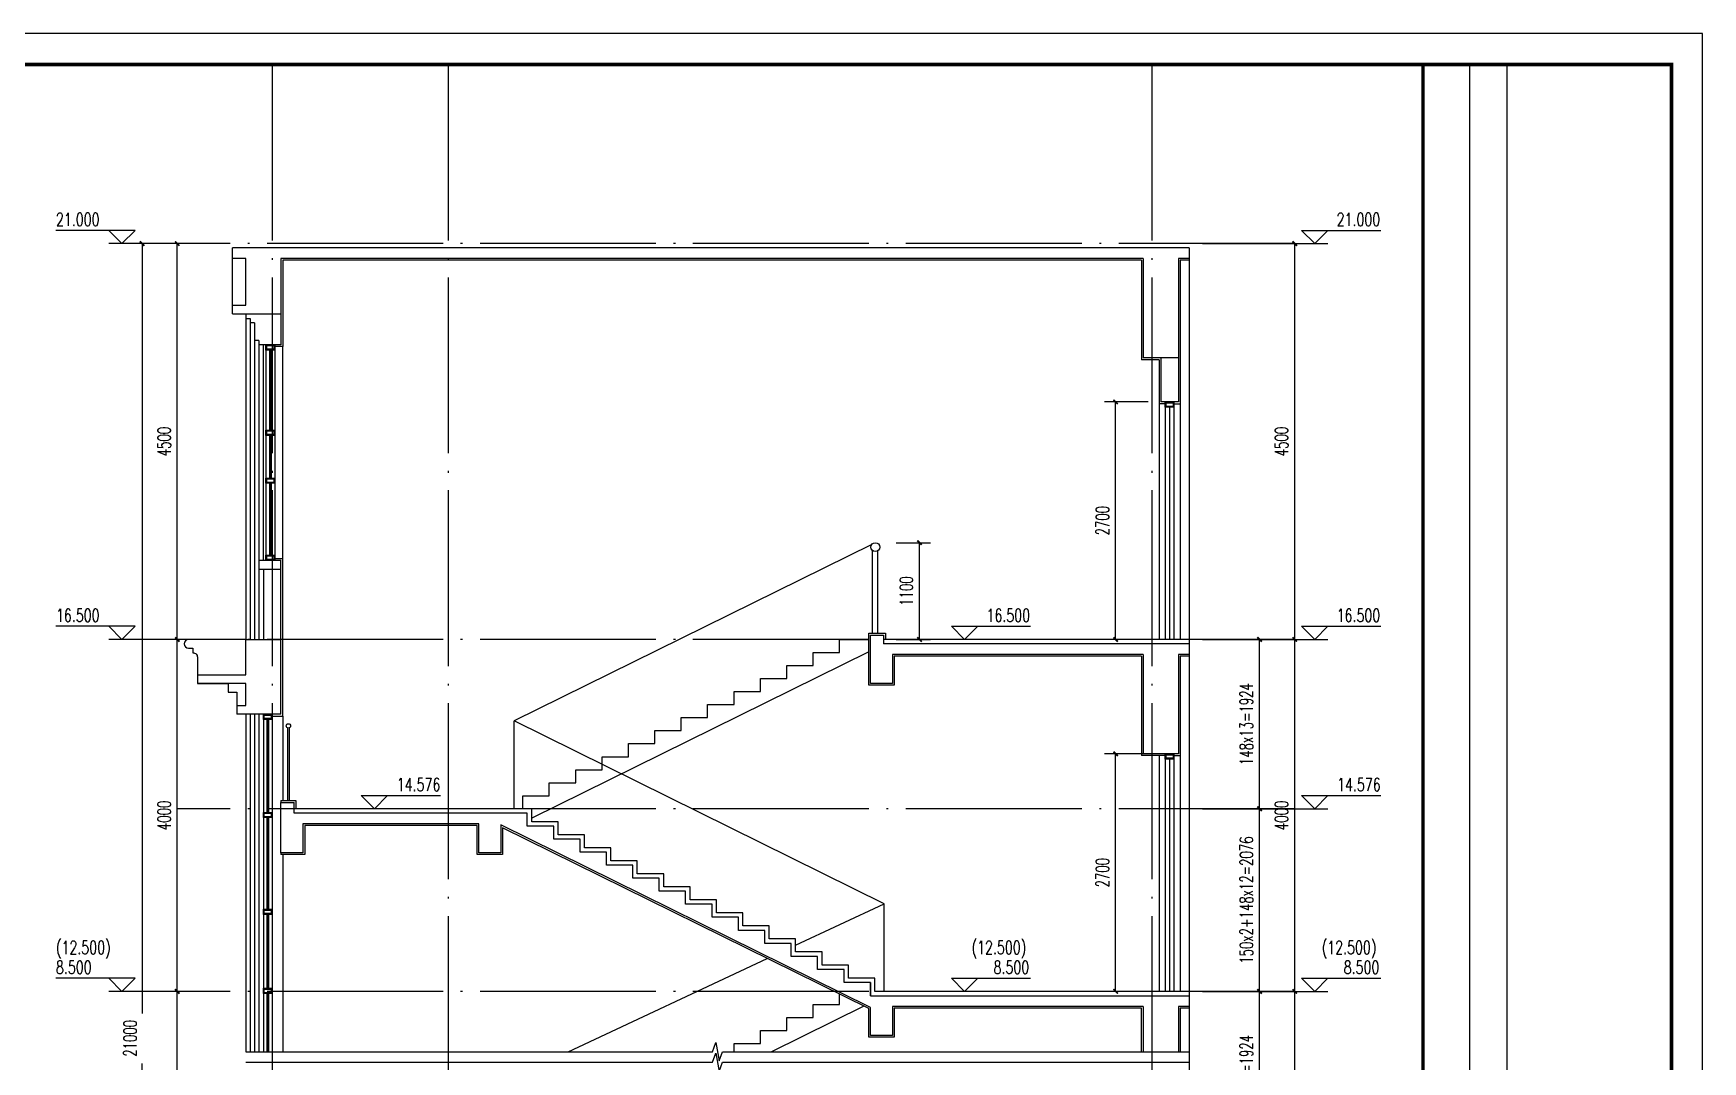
# Model space of a CAD drawing. Extents: x 239268 to 489116, y -316056 to -246175.
# Drawn here: x 441999 to 460972, y -257862 to -246175 of the extents above; entities that cross this region are included whole.
import ezdxf

# ---------------------------------------------------------------- set-up
doc = ezdxf.new("R2010")
doc.units = 0
doc.header["$LTSCALE"] = 1000
doc.header["$MEASUREMENT"] = 0
doc.linetypes.add('DOTE', pattern=[2.42, 2, -0.2, 0.02, -0.2])
doc.layers.get('0').update_dxf_attribs({"linetype": 'CONTINUOUS'})
doc.layers.get('Defpoints').update_dxf_attribs({"color": 6, "linetype": 'CONTINUOUS'})
for name, color, linetype in [('A-墙线', 2, 'CONTINUOUS'), ('A-立面看线', 117, 'CONTINUOUS'), ('A-装饰构件', 197, 'CONTINUOUS'), ('DIM_ELEV', 3, 'CONTINUOUS'), ('DIM_SYMB', 3, 'CONTINUOUS'), ('DOTE', 26, 'DOTE'), ('PUB_DIM', 3, 'CONTINUOUS'), ('PUB_TEXT', 7, 'CONTINUOUS'), ('STAIR', 4, 'CONTINUOUS'), ('WALL', 2, 'CONTINUOUS'), ('WINDOW', 4, 'CONTINUOUS'), ('图框', 85, 'CONTINUOUS'), ('看线', 87, 'CONTINUOUS'), ('看线1', 7, 'CONTINUOUS'), ('面层', 185, 'CONTINUOUS')]:
    doc.layers.add(name, color=color, linetype=linetype)
doc.styles.add('_TCH_DIM', font='SIMPLEX', dxfattribs={"bigfont": 'GBCBIG'})
doc.styles.add('DIM_FONT', font='SIMPLEX.shx', dxfattribs={"width": 0.65})
doc.dimstyles.new('DIMN50', dxfattribs={"dimscale": 0.5, "dimtxt": 300, "dimasz": 100, "dimexe": 250, "dimexo": 300, "dimgap": 150, "dimtad": 1, "dimdec": 0, "dimzin": 0, "dimdsep": 46, "dimtxsty": 'DIM_FONT', "dimblk": 'ARCHTICK', "dimcen": 0.09, "dimclrt": 7, "dimazin": 2, "dimtfac": 1, "dimtdec": 0, "dimtix": 1, "dimtmove": 2, "dimatfit": 3, "dimfxl": 0, "dimtolj": 1, "dimtzin": 0, "dimarcsym": 0})

# ---------------------------------------------------------------- blocks, each defined once
blk = doc.blocks.new('TJAD_TK_A0')
at = {"layer": '图框'}
for p, q in [((2162, 399.3), (973, 399.3)), ((2162, -441.7), (2162, 399.3)), ((2087, 389.3), (2087, -30.7)), ((2099, 389.3), (2099, -30.7))]:
    blk.add_line(p, q, dxfattribs=at)
at = {"layer": '图框', "const_width": 1.2}
blk.add_lwpolyline([(2152, -431.7), (2152, 389.3), (998, 389.3), (998, -431.7)], close=True, dxfattribs=at)
at = {"layer": '图框', "const_width": 1}
blk.add_lwpolyline([(2072, 389.3), (2072, -431.7)], dxfattribs=at)
blk = doc.blocks.new('_ArchTick')
at = {"color": 0, "linetype": 'ByBlock', "const_width": 0.4}
blk.add_lwpolyline([(-0.5, -0.5), (0.5, 0.5)], dxfattribs=at)
blk = doc.blocks.new('*D20')
at = {"layer": 'Defpoints', "color": 0}
for p in [(451655, -251964), (452071, -251964), (451655, -253064)]:
    blk.add_point(p, dxfattribs=at)
at = {"layer": 'PUB_DIM', "color": 0, "lineweight": -2}
for p, q in [((451805, -251964), (452196, -251964)), ((452071, -253064), (452071, -251964)), ((451805, -253064), (452196, -253064))]:
    blk.add_line(p, q, dxfattribs=at)
at = {"layer": 'PUB_DIM', "color": 0, "lineweight": -2, "xscale": 50, "yscale": 50, "zscale": 50}
for p, rotation in [((452071, -251964), 90), ((452071, -253064), 270)]:
    blk.add_blockref('_ArchTick', p, dxfattribs=dict(at, rotation=rotation))
at = {"layer": 'PUB_DIM', "color": 7, "insert": (451921, -252514), "char_height": 150, "attachment_point": 5, "rotation": 90, "style": 'DIM_FONT'}
blk.add_mtext('\\A1;1100', dxfattribs=at)
blk = doc.blocks.new('*D21')
at = {"layer": 'Defpoints', "color": 0}
for p in [(454300, -254364), (454818, -254364), (454818, -257064)]:
    blk.add_point(p, dxfattribs=at)
at = {"layer": 'PUB_DIM', "color": 0, "lineweight": -2}
for p, q in [((454668, -254364), (454175, -254364)), ((454300, -257064), (454300, -254364)), ((454668, -257064), (454175, -257064))]:
    blk.add_line(p, q, dxfattribs=at)
at = {"layer": 'PUB_DIM', "color": 0, "lineweight": -2, "xscale": 50, "yscale": 50, "zscale": 50}
for p, rotation in [((454300, -254364), 90), ((454300, -257064), 270)]:
    blk.add_blockref('_ArchTick', p, dxfattribs=dict(at, rotation=rotation))
at = {"layer": 'PUB_DIM', "color": 7, "insert": (454150, -255714), "char_height": 150, "attachment_point": 5, "rotation": 90, "style": 'DIM_FONT'}
blk.add_mtext('\\A1;2700', dxfattribs=at)
blk = doc.blocks.new('*D25')
at = {"layer": 'Defpoints', "color": 0}
for p in [(454300, -250364), (454818, -250364), (454818, -253064)]:
    blk.add_point(p, dxfattribs=at)
at = {"layer": 'PUB_DIM', "color": 0, "lineweight": -2}
for p, q in [((454668, -250364), (454175, -250364)), ((454300, -253064), (454300, -250364)), ((454668, -253064), (454175, -253064))]:
    blk.add_line(p, q, dxfattribs=at)
at = {"layer": 'PUB_DIM', "color": 0, "lineweight": -2, "xscale": 50, "yscale": 50, "zscale": 50}
for p, rotation in [((454300, -250364), 90), ((454300, -253064), 270)]:
    blk.add_blockref('_ArchTick', p, dxfattribs=dict(at, rotation=rotation))
at = {"layer": 'PUB_DIM', "color": 7, "insert": (454150, -251714), "char_height": 150, "attachment_point": 5, "rotation": 90, "style": 'DIM_FONT'}
blk.add_mtext('\\A1;2700', dxfattribs=at)
blk = doc.blocks.new('*D313')
at = {"layer": 'Defpoints', "color": 0}
for p in [(455136, -257064), (456336, -257064), (455136, -261064)]:
    blk.add_point(p, dxfattribs=at)
at = {"layer": 'PUB_DIM', "color": 0, "lineweight": -2}
for p, q in [((455286, -257064), (456461, -257064)), ((456336, -261064), (456336, -257064)), ((455286, -261064), (456461, -261064))]:
    blk.add_line(p, q, dxfattribs=at)
at = {"layer": 'PUB_DIM', "color": 0, "lineweight": -2, "xscale": 50, "yscale": 50, "zscale": 50}
for p, rotation in [((456336, -257064), 90), ((456336, -261064), 270)]:
    blk.add_blockref('_ArchTick', p, dxfattribs=dict(at, rotation=rotation))
at = {"layer": 'PUB_DIM', "color": 7, "insert": (456186, -259064), "char_height": 150, "attachment_point": 5, "rotation": 90, "style": 'DIM_FONT'}
blk.add_mtext('\\A1;4000x2=8000', dxfattribs=at)
blk = doc.blocks.new('*D314')
at = {"layer": 'Defpoints', "color": 0}
for p in [(455136, -253064), (456336, -253064), (455136, -257064)]:
    blk.add_point(p, dxfattribs=at)
at = {"layer": 'PUB_DIM', "color": 0, "lineweight": -2}
for p, q in [((455286, -253064), (456461, -253064)), ((456336, -257064), (456336, -253064)), ((455286, -257064), (456461, -257064))]:
    blk.add_line(p, q, dxfattribs=at)
at = {"layer": 'PUB_DIM', "color": 0, "lineweight": -2, "xscale": 50, "yscale": 50, "zscale": 50}
for p, rotation in [((456336, -253064), 90), ((456336, -257064), 270)]:
    blk.add_blockref('_ArchTick', p, dxfattribs=dict(at, rotation=rotation))
at = {"layer": 'PUB_DIM', "color": 7, "insert": (456186, -255064), "char_height": 150, "attachment_point": 5, "rotation": 90, "style": 'DIM_FONT'}
blk.add_mtext('\\A1;4000', dxfattribs=at)
blk = doc.blocks.new('*D315')
at = {"layer": 'Defpoints', "color": 0}
for p in [(455136, -248564), (456336, -248564), (455136, -253064)]:
    blk.add_point(p, dxfattribs=at)
at = {"layer": 'PUB_DIM', "color": 0, "lineweight": -2}
for p, q in [((455286, -248564), (456461, -248564)), ((456336, -253064), (456336, -248564)), ((455286, -253064), (456461, -253064))]:
    blk.add_line(p, q, dxfattribs=at)
at = {"layer": 'PUB_DIM', "color": 0, "lineweight": -2, "xscale": 50, "yscale": 50, "zscale": 50}
for p, rotation in [((456336, -248564), 90), ((456336, -253064), 270)]:
    blk.add_blockref('_ArchTick', p, dxfattribs=dict(at, rotation=rotation))
at = {"layer": 'PUB_DIM', "color": 7, "insert": (456186, -250814), "char_height": 150, "attachment_point": 5, "rotation": 90, "style": 'DIM_FONT'}
blk.add_mtext('\\A1;4500', dxfattribs=at)
blk = doc.blocks.new('*D322')
at = {"layer": 'Defpoints', "color": 0}
for p in [(455136, -257064), (455936, -257064), (455136, -258988)]:
    blk.add_point(p, dxfattribs=at)
at = {"layer": 'PUB_DIM', "color": 0, "lineweight": -2}
for p, q in [((455286, -257064), (456061, -257064)), ((455936, -258988), (455936, -257064)), ((455286, -258988), (456061, -258988))]:
    blk.add_line(p, q, dxfattribs=at)
at = {"layer": 'PUB_DIM', "color": 0, "lineweight": -2, "xscale": 50, "yscale": 50, "zscale": 50}
for p, rotation in [((455936, -257064), 90), ((455936, -258988), 270)]:
    blk.add_blockref('_ArchTick', p, dxfattribs=dict(at, rotation=rotation))
at = {"layer": 'PUB_DIM', "color": 7, "insert": (455786, -258026), "char_height": 150, "attachment_point": 5, "rotation": 90, "style": 'DIM_FONT'}
blk.add_mtext('\\A1;148x13=1924', dxfattribs=at)
blk = doc.blocks.new('*D323')
at = {"layer": 'Defpoints', "color": 0}
for p in [(455136, -254988), (455936, -254988), (455136, -257064)]:
    blk.add_point(p, dxfattribs=at)
at = {"layer": 'PUB_DIM', "color": 0, "lineweight": -2}
for p, q in [((455286, -254988), (456061, -254988)), ((455936, -257064), (455936, -254988)), ((455286, -257064), (456061, -257064))]:
    blk.add_line(p, q, dxfattribs=at)
at = {"layer": 'PUB_DIM', "color": 0, "lineweight": -2, "xscale": 50, "yscale": 50, "zscale": 50}
for p, rotation in [((455936, -254988), 90), ((455936, -257064), 270)]:
    blk.add_blockref('_ArchTick', p, dxfattribs=dict(at, rotation=rotation))
at = {"layer": 'PUB_DIM', "color": 7, "insert": (455786, -256026), "char_height": 150, "attachment_point": 5, "rotation": 90, "style": 'DIM_FONT'}
blk.add_mtext('\\A1;150x2+148x12=2076', dxfattribs=at)
blk = doc.blocks.new('*D324')
at = {"layer": 'Defpoints', "color": 0}
for p in [(455136, -253064), (455936, -253064), (455136, -254988)]:
    blk.add_point(p, dxfattribs=at)
at = {"layer": 'PUB_DIM', "color": 0, "lineweight": -2}
for p, q in [((455286, -253064), (456061, -253064)), ((455936, -254988), (455936, -253064)), ((455286, -254988), (456061, -254988))]:
    blk.add_line(p, q, dxfattribs=at)
at = {"layer": 'PUB_DIM', "color": 0, "lineweight": -2, "xscale": 50, "yscale": 50, "zscale": 50}
for p, rotation in [((455936, -253064), 90), ((455936, -254988), 270)]:
    blk.add_blockref('_ArchTick', p, dxfattribs=dict(at, rotation=rotation))
at = {"layer": 'PUB_DIM', "color": 7, "insert": (455786, -254026), "char_height": 150, "attachment_point": 5, "rotation": 90, "style": 'DIM_FONT'}
blk.add_mtext('\\A1;148x13=1924', dxfattribs=at)
blk = doc.blocks.new('*D325')
at = {"layer": 'Defpoints', "color": 0}
for p in [(443235, -248564), (444013, -248564), (444013, -270364)]:
    blk.add_point(p, dxfattribs=at)
at = {"layer": 'PUB_DIM', "color": 0, "lineweight": -2}
for p, q in [((443863, -248564), (443110, -248564)), ((443235, -248564), (443235, -257314)), ((443235, -270364), (443235, -257882)), ((443863, -270364), (443110, -270364))]:
    blk.add_line(p, q, dxfattribs=at)
at = {"layer": 'PUB_DIM', "color": 0, "lineweight": -2, "xscale": 50, "yscale": 50, "zscale": 50}
for p, rotation in [((443235, -248564), 90), ((443235, -270364), 270)]:
    blk.add_blockref('_ArchTick', p, dxfattribs=dict(at, rotation=rotation))
at = {"layer": 'PUB_DIM', "color": 7, "insert": (443098, -257598), "char_height": 150, "attachment_point": 5, "rotation": 90, "style": 'DIM_FONT'}
blk.add_mtext('\\A1;21000', dxfattribs=at)
blk = doc.blocks.new('*D328')
at = {"layer": 'Defpoints', "color": 0}
for p in [(443635, -257064), (444013, -257064), (444013, -261064)]:
    blk.add_point(p, dxfattribs=at)
at = {"layer": 'PUB_DIM', "color": 0, "lineweight": -2}
for p, q in [((443863, -257064), (443510, -257064)), ((443635, -261064), (443635, -257064)), ((443863, -261064), (443510, -261064))]:
    blk.add_line(p, q, dxfattribs=at)
at = {"layer": 'PUB_DIM', "color": 0, "lineweight": -2, "xscale": 50, "yscale": 50, "zscale": 50}
for p, rotation in [((443635, -257064), 90), ((443635, -261064), 270)]:
    blk.add_blockref('_ArchTick', p, dxfattribs=dict(at, rotation=rotation))
at = {"layer": 'PUB_DIM', "color": 7, "insert": (443485, -259064), "char_height": 150, "attachment_point": 5, "rotation": 90, "style": 'DIM_FONT'}
blk.add_mtext('\\A1;4000x2=8000', dxfattribs=at)
blk = doc.blocks.new('*D329')
at = {"layer": 'Defpoints', "color": 0}
for p in [(443635, -253064), (444013, -253064), (444013, -257064)]:
    blk.add_point(p, dxfattribs=at)
at = {"layer": 'PUB_DIM', "color": 0, "lineweight": -2}
for p, q in [((443863, -253064), (443510, -253064)), ((443635, -257064), (443635, -253064)), ((443863, -257064), (443510, -257064))]:
    blk.add_line(p, q, dxfattribs=at)
at = {"layer": 'PUB_DIM', "color": 0, "lineweight": -2, "xscale": 50, "yscale": 50, "zscale": 50}
for p, rotation in [((443635, -253064), 90), ((443635, -257064), 270)]:
    blk.add_blockref('_ArchTick', p, dxfattribs=dict(at, rotation=rotation))
at = {"layer": 'PUB_DIM', "color": 7, "insert": (443485, -255064), "char_height": 150, "attachment_point": 5, "rotation": 90, "style": 'DIM_FONT'}
blk.add_mtext('\\A1;4000', dxfattribs=at)
blk = doc.blocks.new('*D330')
at = {"layer": 'Defpoints', "color": 0}
for p in [(443635, -248564), (444013, -248564), (444013, -253064)]:
    blk.add_point(p, dxfattribs=at)
at = {"layer": 'PUB_DIM', "color": 0, "lineweight": -2}
for p, q in [((443863, -248564), (443510, -248564)), ((443635, -253064), (443635, -248564)), ((443863, -253064), (443510, -253064))]:
    blk.add_line(p, q, dxfattribs=at)
at = {"layer": 'PUB_DIM', "color": 0, "lineweight": -2, "xscale": 50, "yscale": 50, "zscale": 50}
for p, rotation in [((443635, -248564), 90), ((443635, -253064), 270)]:
    blk.add_blockref('_ArchTick', p, dxfattribs=dict(at, rotation=rotation))
at = {"layer": 'PUB_DIM', "color": 7, "insert": (443485, -250814), "char_height": 150, "attachment_point": 5, "rotation": 90, "style": 'DIM_FONT'}
blk.add_mtext('\\A1;4500', dxfattribs=at)

msp = doc.modelspace()

# ---------------------------------------------------------------- linework, layer by layer
at = {"layer": 'A-墙线'}
for p, q in [((454613.1, -248734.2), (454613.1, -249864.2)), ((455013.1, -248734.2), (455013.1, -249864.2)), ((454813.1, -249864.2), (454813.1, -250364.2)), ((454613.1, -253234.2), (454613.1, -254364.2)), ((455013.1, -253234.2), (455013.1, -254364.2)), ((454613.1, -257234.2), (454613.1, -257749.9)), ((455013.1, -257234.2), (455013.1, -257749.9))]:
    msp.add_line(p, q, dxfattribs=at)
at = {"layer": 'A-立面看线'}
for p, q in [((444613.1, -252164.2), (444613.1, -249714.2)), ((444833.1, -252144.2), (444833.1, -249734.2)), ((454793.1, -250384.2), (454793.1, -253064.2)), ((455033.1, -250384.2), (455033.1, -253064.2)), ((444413.1, -253914.2), (444413.1, -257749.9)), ((444463.1, -253914.2), (444463.1, -257749.9)), ((444513.1, -253914.2), (444513.1, -257749.9)), ((444563.1, -253914.2), (444563.1, -257749.9)), ((444833.1, -253934.2), (444833.1, -254896.2)), ((454793.1, -254384.2), (454793.1, -257064.2)), ((455033.1, -254384.2), (455033.1, -257064.2)), ((444833.1, -255508.2), (444833.1, -257749.9))]:
    msp.add_line(p, q, dxfattribs=at)
at = {"layer": 'A-装饰构件'}
for p, q in [((444413.1, -249414.2), (444413.1, -253064.2)), ((444463.1, -249464.2), (444463.1, -253064.2)), ((444513.1, -249664.2), (444513.1, -253064.2)), ((444563.1, -249714.2), (444563.1, -252164.2)), ((444563.1, -252264.2), (444563.1, -253064.2))]:
    msp.add_line(p, q, dxfattribs=at)
at = {"layer": 'DIM_ELEV'}
for p, q in [((443156.4, -248414.2), (442256.4, -248414.2)), ((443006.4, -248564.2), (442856.4, -248414.2)), ((443006.4, -248564.2), (443156.4, -248414.2)), ((456562.4, -248564.2), (456412.4, -248414.2)), ((456412.4, -248414.2), (457312.4, -248414.2)), ((456562.4, -248564.2), (456712.4, -248414.2)), ((443867.5, -248564.2), (442856.4, -248564.2)), ((455701.3, -248564.2), (456712.4, -248564.2)), ((443156.4, -252914.2), (442256.4, -252914.2)), ((443006.4, -253064.2), (442856.4, -252914.2)), ((443867.5, -253064.2), (442856.4, -253064.2)), ((443006.4, -253064.2), (443156.4, -252914.2)), ((452582.8, -253064.2), (452432.8, -252914.2)), ((452432.8, -252914.2), (453332.8, -252914.2)), ((452582.8, -253064.2), (452732.8, -252914.2)), ((455701.3, -253064.2), (456712.4, -253064.2)), ((456562.4, -253064.2), (456412.4, -252914.2)), ((456412.4, -252914.2), (457312.4, -252914.2)), ((456562.4, -253064.2), (456712.4, -252914.2)), ((445874.8, -254988.2), (445724.8, -254838.2)), ((445724.8, -254838.2), (446624.8, -254838.2)), ((445874.8, -254988.2), (446024.8, -254838.2)), ((456562.4, -254988.2), (456412.4, -254838.2)), ((456412.4, -254838.2), (457312.4, -254838.2)), ((456562.4, -254988.2), (456712.4, -254838.2)), ((455701.3, -254988.2), (456712.4, -254988.2)), ((443156.4, -256914.2), (442256.4, -256914.2)), ((443006.4, -257064.2), (442856.4, -256914.2)), ((443867.5, -257064.2), (442856.4, -257064.2)), ((443006.4, -257064.2), (443156.4, -256914.2)), ((452582.8, -257064.2), (452432.8, -256914.2)), ((452432.8, -256914.2), (453332.8, -256914.2)), ((452582.8, -257064.2), (452732.8, -256914.2)), ((455701.3, -257064.2), (456712.4, -257064.2)), ((456562.4, -257064.2), (456412.4, -256914.2)), ((456412.4, -256914.2), (457312.4, -256914.2)), ((456562.4, -257064.2), (456712.4, -256914.2))]:
    msp.add_line(p, q, dxfattribs=at)
at = {"layer": 'DIM_SYMB'}
for points in [[(455135.7, -248614.2), (455135.7, -259935.3), (455240.7, -259973.5), (455030.7, -260010.5), (455135.7, -260047.8), (455135.7, -271368.9)], [(444413.1, -257749.9), (449718.1, -257749.9), (449756.4, -257644.9), (449793.4, -257854.9), (449830.6, -257749.9), (455135.7, -257749.9)], [(444413.1, -257869.9), (449718.1, -257869.9), (449756.4, -257764.9), (449793.4, -257974.9), (449830.6, -257869.9), (455135.7, -257869.9)]]:
    msp.add_lwpolyline(points, dxfattribs=at)
at = {"layer": 'DOTE'}
for p, q in [((444713.1, -246528.2), (444713.1, -268449.4)), ((446713.1, -246528.2), (446713.1, -272168.9)), ((454713.1, -246528.2), (454713.1, -272168.9)), ((456335.7, -248564.2), (443635.1, -248564.2)), ((456335.7, -253064.2), (443635.1, -253064.2)), ((456335.7, -254988.2), (443635.1, -254988.2)), ((456335.7, -257064.2), (443635.1, -257064.2)), ((456335.7, -257064.2), (443635.1, -257064.2))]:
    msp.add_line(p, q, dxfattribs=at)
at = {"layer": 'STAIR'}
for p, q in [((451538.5, -252994.2), (451538.5, -252054.2)), ((451598.5, -252994.2), (451598.5, -252054.2)), ((451670.3, -256067.1), (447463.2, -253989.4)), ((447463.2, -254988.2), (447463.2, -253989.4)), ((444888.1, -254069.1), (444888.1, -254896.2)), ((444908.1, -254069.1), (444908.1, -254896.2)), ((451670.3, -257064.2), (451670.3, -256067.1))]:
    msp.add_line(p, q, dxfattribs=at)
at = {"layer": 'WALL'}
for p, q in [((455135.7, -248614.2), (444263.1, -248614.2)), ((444263.1, -249364.2), (444263.1, -248614.2)), ((444413.1, -248734.2), (444263.1, -248734.2)), ((444413.1, -249264.2), (444413.1, -248734.2)), ((444813.1, -248734.2), (444813.1, -249714.2)), ((454613.1, -248734.2), (444813.1, -248734.2)), ((455135.7, -248734.2), (455013.1, -248734.2)), ((444263.1, -249264.2), (444413.1, -249264.2)), ((444263.1, -249364.2), (444813.1, -249364.2)), ((444413.1, -249364.2), (444413.1, -249414.2)), ((444413.1, -249414.2), (444463.1, -249414.2)), ((444463.1, -249414.2), (444463.1, -249464.2)), ((444513.1, -249464.2), (444463.1, -249464.2)), ((444513.1, -249464.2), (444513.1, -249664.2)), ((444563.1, -249664.2), (444513.1, -249664.2)), ((444563.1, -249664.2), (444563.1, -249714.2)), ((444813.1, -249714.2), (444563.1, -249714.2)), ((455013.1, -249864.2), (454613.1, -249864.2)), ((455013.1, -249864.2), (455013.1, -250364.2)), ((455013.1, -250364.2), (454813.1, -250364.2)), ((444563.1, -252164.2), (444813.1, -252164.2)), ((444563.1, -252164.2), (444563.1, -252264.2)), ((444563.1, -252264.2), (444813.1, -252264.2)), ((444613.1, -252264.2), (444613.1, -253064.2)), ((444813.1, -253914.2), (444813.1, -252164.2)), ((444413.1, -253464.2), (444413.1, -253064.2)), ((444413.1, -253064.2), (444813.1, -253064.2)), ((451663.1, -253014.2), (451663.1, -253114.2)), ((455135.7, -253114.2), (451663.1, -253114.2)), ((443863.1, -253464.2), (444413.1, -253464.2)), ((444413.1, -253564.2), (443863.1, -253564.2)), ((444413.1, -253814.2), (444413.1, -253564.2)), ((444313.1, -253814.2), (444413.1, -253814.2)), ((444313.1, -253814.2), (444313.1, -253914.2)), ((444813.1, -253914.2), (444313.1, -253914.2)), ((455013.1, -254364.2), (454613.1, -254364.2)), ((454613.1, -257234.2), (451763.1, -257234.2)), ((451763.1, -257234.2), (451763.1, -257564.2)), ((455135.7, -257234.2), (455013.1, -257234.2))]:
    msp.add_line(p, q, dxfattribs=at)
for points in [[(454613.1, -253234.2), (451763.1, -253234.2), (451763.1, -253564.2), (451513.1, -253564.2), (451513.1, -253014.2), (451663.1, -253014.2)], [(455135.7, -253234.2), (455013.1, -253234.2)], [(451763.1, -257564.2), (451513.1, -257564.2), (451513.1, -257246.2), (447313.1, -255171.4), (447313.1, -255488.2), (447063.1, -255488.2), (447063.1, -255158.2), (445063.1, -255158.2), (445063.1, -255488.2), (444813.1, -255488.2), (444813.1, -254916.2), (444963.1, -254916.2)], [(451513.1, -257114.2), (451513.1, -256964.2), (451213.1, -256964.2), (451213.1, -256814.2), (451213.1, -256814.2), (450913.1, -256814.2), (450913.1, -256666.2), (450613.1, -256666.2), (450613.1, -256518.2), (450313.1, -256518.2), (450313.1, -256370.2), (450013.1, -256370.2), (450013.1, -256222.2), (449713.1, -256222.2), (449713.1, -256074.2), (449413.1, -256074.2), (449413.1, -255926.2), (449113.1, -255926.2), (449113.1, -255778.2), (448813.1, -255778.2), (448813.1, -255630.2), (448513.1, -255630.2), (448513.1, -255482.2), (448213.1, -255482.2), (448213.1, -255334.2), (447913.1, -255334.2), (447913.1, -255186.2), (447613.1, -255186.2), (447613.1, -255038.2), (444963.1, -255038.2), (444963.1, -254916.2)], [(451513.1, -256964.2), (451513.1, -257114.2), (455135.7, -257114.2)]]:
    msp.add_lwpolyline(points, dxfattribs=at)
msp.add_circle((451568.5, -252014.2), 50, dxfattribs=at)
at = {"layer": 'WINDOW', "linetype": 'Continuous'}
for p, q in [((444643.1, -249774.2), (444643.1, -250684.2)), ((444683.1, -249774.2), (444683.1, -250684.2)), ((444693.1, -249774.2), (444693.1, -250684.2)), ((444703.1, -249774.2), (444703.1, -250684.2)), ((444743.1, -249774.2), (444743.1, -250684.2)), ((454863.1, -250424.2), (454863.1, -253064.2)), ((454913.1, -250424.2), (454913.1, -253064.2)), ((454963.1, -250424.2), (454963.1, -253064.2)), ((444643.1, -250744.2), (444643.1, -251229.2)), ((444683.1, -250744.2), (444683.1, -251229.2)), ((444693.1, -250744.2), (444693.1, -251229.2)), ((444703.1, -250744.2), (444703.1, -251229.2)), ((444743.1, -250744.2), (444743.1, -251229.2)), ((444643.1, -251289.2), (444643.1, -252104.2)), ((444683.1, -251289.2), (444683.1, -252104.2)), ((444693.1, -251289.2), (444693.1, -252104.2)), ((444703.1, -251289.2), (444703.1, -252104.2)), ((444743.1, -251289.2), (444743.1, -252104.2)), ((444613.1, -253974.2), (444613.1, -255029.2)), ((444653.1, -253974.2), (444653.1, -255029.2)), ((444663.1, -253974.2), (444663.1, -255029.2)), ((444673.1, -253974.2), (444673.1, -255029.2)), ((444713.1, -253974.2), (444713.1, -255029.2)), ((454863.1, -254424.2), (454863.1, -257064.2)), ((454913.1, -254424.2), (454913.1, -257064.2)), ((454963.1, -254424.2), (454963.1, -257064.2)), ((444613.1, -255089.2), (444613.1, -256129.2)), ((444653.1, -255089.2), (444653.1, -256129.2)), ((444663.1, -255089.2), (444663.1, -256129.2)), ((444673.1, -255089.2), (444673.1, -256129.2)), ((444713.1, -255089.2), (444713.1, -256129.2)), ((444613.1, -256189.2), (444613.1, -257029.2)), ((444653.1, -256189.2), (444653.1, -257029.2)), ((444663.1, -256189.2), (444663.1, -257029.2)), ((444673.1, -256189.2), (444673.1, -257029.2)), ((444713.1, -256189.2), (444713.1, -257029.2)), ((444613.1, -257089.2), (444613.1, -257749.9)), ((444653.1, -257089.2), (444653.1, -257749.9)), ((444663.1, -257089.2), (444663.1, -257749.9)), ((444673.1, -257089.2), (444673.1, -257749.9)), ((444713.1, -257089.2), (444713.1, -257749.9))]:
    msp.add_line(p, q, dxfattribs=at)
at = {"layer": '图框', "color": 1}
msp.add_lwpolyline([(419864.8, -246528.2), (457793.2, -246528.2), (457793.2, -275521.9), (419864.8, -275521.9)], close=True, dxfattribs=at)
at = {"layer": '看线', "color": 251}
for p, q in [((451493.1, -253205.5), (447663.1, -255094.9)), ((450663.1, -256538.8), (451670.3, -256067.1)), ((448077.2, -257749.9), (450341.2, -256689.6)), ((451437.5, -257232.9), (450389.6, -257749.9))]:
    msp.add_line(p, q, dxfattribs=at)
for points in [[(451528.8, -251983.7), (447463.2, -253989.4)], [(447563.1, -254988.2), (447563.1, -254840.2), (447863.1, -254840.2), (447863.1, -254692.2), (448163.1, -254692.2), (448163.1, -254544.2), (448463.1, -254544.2), (448463.1, -254396.2), (448763.1, -254396.2), (448763.1, -254248.2), (449063.1, -254248.2), (449063.1, -254100.2), (449363.1, -254100.2), (449363.1, -253952.2), (449663.1, -253952.2), (449663.1, -253804.2), (449963.1, -253804.2), (449963.1, -253656.2), (450263.1, -253656.2), (450263.1, -253508.2), (450563.1, -253508.2), (450563.1, -253360.2), (450863.1, -253360.2), (450863.1, -253212.2), (451163.1, -253212.2), (451163.1, -253064.2), (451493.1, -253064.2)], [(449963.1, -257749.9), (449963.1, -257656.2), (450263.1, -257656.2), (450263.1, -257508.2), (450563.1, -257508.2), (450563.1, -257360.2), (450863.1, -257360.2), (450863.1, -257212.2), (451163.1, -257212.2), (451163.1, -257095.6)]]:
    msp.add_lwpolyline(points, dxfattribs=at)
at = {"layer": '看线1'}
for points in [[(444643.1, -249714.2), (444743.1, -249714.2), (444743.1, -249774.2), (444643.1, -249774.2)], [(444653.1, -249724.2), (444733.1, -249724.2), (444733.1, -249764.2), (444653.1, -249764.2)], [(454863.1, -250364.2), (454963.1, -250364.2), (454963.1, -250424.2), (454863.1, -250424.2)], [(454873.1, -250374.2), (454953.1, -250374.2), (454953.1, -250414.2), (454873.1, -250414.2)], [(444643.1, -250684.2), (444743.1, -250684.2), (444743.1, -250744.2), (444643.1, -250744.2)], [(444653.1, -250694.2), (444733.1, -250694.2), (444733.1, -250734.2), (444653.1, -250734.2)], [(444643.1, -251229.2), (444743.1, -251229.2), (444743.1, -251289.2), (444643.1, -251289.2)], [(444653.1, -251239.2), (444733.1, -251239.2), (444733.1, -251279.2), (444653.1, -251279.2)], [(444643.1, -252104.2), (444743.1, -252104.2), (444743.1, -252164.2), (444643.1, -252164.2)], [(444653.1, -252114.2), (444733.1, -252114.2), (444733.1, -252154.2), (444653.1, -252154.2)], [(444613.1, -253914.2), (444713.1, -253914.2), (444713.1, -253974.2), (444613.1, -253974.2)], [(444623.1, -253924.2), (444703.1, -253924.2), (444703.1, -253964.2), (444623.1, -253964.2)], [(454863.1, -254364.2), (454963.1, -254364.2), (454963.1, -254424.2), (454863.1, -254424.2)], [(454873.1, -254374.2), (454953.1, -254374.2), (454953.1, -254414.2), (454873.1, -254414.2)], [(444613.1, -255029.2), (444713.1, -255029.2), (444713.1, -255089.2), (444613.1, -255089.2)], [(444623.1, -255039.2), (444703.1, -255039.2), (444703.1, -255079.2), (444623.1, -255079.2)], [(444613.1, -256129.2), (444713.1, -256129.2), (444713.1, -256189.2), (444613.1, -256189.2)], [(444623.1, -256139.2), (444703.1, -256139.2), (444703.1, -256179.2), (444623.1, -256179.2)], [(444613.1, -257029.2), (444713.1, -257029.2), (444713.1, -257089.2), (444613.1, -257089.2)], [(444623.1, -257039.2), (444703.1, -257039.2), (444703.1, -257079.2), (444623.1, -257079.2)]]:
    msp.add_lwpolyline(points, close=True, dxfattribs=at)
msp.add_lwpolyline([(444413.1, -253064.2), (443763.1, -253064.2, 0.9999652), (443763.1, -253164.2), (443813.1, -253164.2), (443813.1, -253214.2, -0.4142136), (443863.1, -253264.2), (443863.1, -253564.2), (444213.1, -253564.2), (444213.1, -253664.2), (444313.1, -253664.2), (444313.1, -253814.2)], format="xyb", dxfattribs=at)
msp.add_circle((444898.1, -254046.2), 25, dxfattribs=at)
at = {"layer": '面层'}
for p, q in [((444833.1, -248754.2), (444833.1, -249734.2)), ((454593.1, -248754.2), (444833.1, -248754.2)), ((454593.1, -248754.2), (454593.1, -249884.2)), ((444833.1, -249734.2), (444743.1, -249734.2)), ((454793.1, -249884.2), (454593.1, -249884.2)), ((454793.1, -249884.2), (454793.1, -250384.2)), ((454863.1, -250384.2), (454793.1, -250384.2)), ((454963.1, -250384.2), (455033.1, -250384.2)), ((444743.1, -252144.2), (444833.1, -252144.2)), ((444833.1, -253934.2), (444833.1, -252144.2)), ((451683.1, -252994.2), (451683.1, -253064.2)), ((454593.1, -253254.2), (454593.1, -254384.2)), ((444713.1, -253934.2), (444833.1, -253934.2)), ((454863.1, -254384.2), (454593.1, -254384.2)), ((454963.1, -254384.2), (455033.1, -254384.2)), ((444813.1, -254896.2), (444813.1, -254916.2)), ((444813.1, -255488.2), (444813.1, -255508.2))]:
    msp.add_line(p, q, dxfattribs=at)
for points in [[(455135.7, -248754.2), (455033.1, -248754.2), (455033.1, -250384.2)], [(454593.1, -253254.2), (451783.1, -253254.2), (451783.1, -253584.2), (451493.1, -253584.2), (451493.1, -252994.2), (451683.1, -252994.2)], [(455135.7, -253064.2), (451663.1, -253064.2)], [(455135.7, -253254.2), (455033.1, -253254.2), (455033.1, -254384.2)], [(444813.1, -254896.2), (444983.1, -254896.2), (444983.1, -254988.2)], [(455135.7, -257064.2), (451563.1, -257064.2), (451563.1, -256914.2), (451263.1, -256914.2), (451263.1, -256764.2), (450963.1, -256764.2), (450963.1, -256616.2), (450663.1, -256616.2), (450663.1, -256468.2), (450363.1, -256468.2), (450363.1, -256320.2), (450063.1, -256320.2), (450063.1, -256172.2), (449763.1, -256172.2), (449763.1, -256024.2), (449463.1, -256024.2), (449463.1, -255876.2), (449163.1, -255876.2), (449163.1, -255728.2), (448863.1, -255728.2), (448863.1, -255580.2), (448563.1, -255580.2), (448563.1, -255432.2), (448263.1, -255432.2), (448263.1, -255284.2), (447963.1, -255284.2), (447963.1, -255136.2), (447663.1, -255136.2), (447663.1, -254988.2), (444963.1, -254988.2)], [(454593.1, -257749.9), (454593.1, -257254.2), (451783.1, -257254.2), (451783.1, -257584.2), (451493.1, -257584.2), (451493.1, -257258.6), (447333.1, -255203.5), (447333.1, -255508.2), (447043.1, -255508.2), (447043.1, -255178.2), (445083.1, -255178.2), (445083.1, -255508.2), (444813.1, -255508.2)], [(455135.7, -257254.2), (455033.1, -257254.2), (455033.1, -257749.9)]]:
    msp.add_lwpolyline(points, dxfattribs=at)

# ---------------------------------------------------------------- block references
at = {"layer": '图框', "xscale": 35.31510107015492, "yscale": 35.31510107015492, "zscale": 35.31510107015458}
msp.add_blockref('TJAD_TK_A0', (384620.3, -260276.3), dxfattribs=at)

# ---------------------------------------------------------------- texts
at = {"layer": 'PUB_TEXT', "style": '_TCH_DIM', "width": 0.705882}
for s, p in [('21.000', (442256.4, -248364.2)), ('21.000', (456812.4, -248364.2)), ('16.500', (442256.4, -252864.2)), ('16.500', (452832.8, -252864.2)), ('16.500', (456812.4, -252864.2)), ('14.576', (446129.8, -254788.2)), ('14.576', (456817.4, -254788.2)), ('(12.500)', (442256.4, -256639.2)), ('(12.500)', (452662.8, -256639.2)), ('(12.500)', (456642.4, -256639.2)), ('8.500', (442256.4, -256864.2)), ('8.500', (452912.8, -256864.2)), ('8.500', (456892.4, -256864.2))]:
    msp.add_text(s, height=148.75, dxfattribs=at).set_placement(p)

# ---------------------------------------------------------------- dimensions: what is measured, and where the dimension line sits
at = {"layer": 'PUB_DIM'}
dim = msp.add_linear_dim(base=(443235.1, -248564.2), p1=(444013.1, -270364.2), p2=(444013.1, -248564.2), angle=90, text='21000', dimstyle='DIMN50', dxfattribs=at)
dim.commit()
dim.dimension.update_dxf_attribs({"geometry": '*D325', "text_midpoint": (443097.6, -257597.8), "dimtype": 129})
for p1, p2, distance, picture, middle in [((444013.1, -253064.2), (444013.1, -248564.2), 378, '*D330', (443485.1, -250814.2)), ((455135.7, -253064.2), (455135.7, -248564.2), -1200, '*D315', (456185.7, -250814.2)), ((454818.5, -253064.2), (454818.5, -250364.2), 518.8, '*D25', (454149.7, -251714.2)), ((451655, -253064.2), (451655, -251964.2), -416.1, '*D20', (451921.2, -252514.2)), ((444013.1, -257064.2), (444013.1, -253064.2), 378, '*D329', (443485.1, -255064.2)), ((455135.7, -257064.2), (455135.7, -253064.2), -1200, '*D314', (456185.7, -255064.2)), ((454818.5, -257064.2), (454818.5, -254364.2), 518.8, '*D21', (454149.7, -255714.2))]:
    dim = msp.add_aligned_dim(p1=p1, p2=p2, distance=distance, dimstyle='DIMN50', dxfattribs=at)
    dim.commit()
    dim.dimension.update_dxf_attribs({"geometry": picture, "text_midpoint": middle})
for p1, p2, distance, text, picture, middle in [((455135.7, -254988.2), (455135.7, -253064.2), -800, '148x13=1924', '*D324', (455785.7, -254026.2)), ((455135.7, -257064.2), (455135.7, -254988.2), -800, '150x2+148x12=2076', '*D323', (455785.7, -256026.2)), ((444013.1, -261064.2), (444013.1, -257064.2), 378, '4000x2=8000', '*D328', (443485.1, -259064.2)), ((455135.7, -261064.2), (455135.7, -257064.2), -1200, '4000x2=8000', '*D313', (456185.7, -259064.2)), ((455135.7, -258988.2), (455135.7, -257064.2), -800, '148x13=1924', '*D322', (455785.7, -258026.2))]:
    dim = msp.add_aligned_dim(p1=p1, p2=p2, distance=distance, text=text, dimstyle='DIMN50', dxfattribs=at)
    dim.commit()
    dim.dimension.update_dxf_attribs({"geometry": picture, "text_midpoint": middle})

doc.saveas('drawing.dxf')
